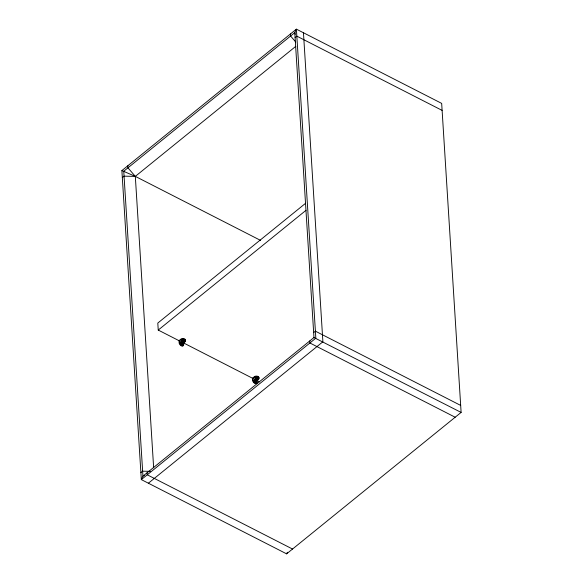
<?xml version="1.0" encoding="UTF-8"?>
<svg xmlns="http://www.w3.org/2000/svg" width="583" height="583" viewBox="0 0 583 583"><rect width="100%" height="100%" fill="white"/><g stroke="black" fill="none" stroke-linecap="round" stroke-linejoin="round"><path stroke-width="0.87" d="M182.894 344.174L180.883 343.278A1.355 0.765 51 0 0 181.932 344.553A1.355 0.765 51 0 0 182.887 344.298L180.621 343.044L180.847 342.746A1.355 0.765 51 0 1 181.801 342.491A1.355 0.765 51 0 1 182.858 343.766L182.661 344.094M256.367 381.719L254.348 380.823A1.355 0.765 51 0 0 255.405 382.098A1.355 0.765 51 0 0 256.36 381.843L254.093 380.59L254.319 380.291A1.355 0.765 51 0 1 255.274 380.036A1.355 0.765 51 0 1 256.323 381.311L256.134 381.639M286.603 553.85L461.117 412.421L441.674 103.395L296.397 29.15L121.883 170.579L141.326 479.605L286.603 553.85L287.332 552.276M184.213 341.346L182.304 340.217A1.355 0.882 -3.6 0 1 183.951 340.21A1.355 0.882 -3.6 0 1 184.308 341.244L181.932 340.224L181.852 340.589A1.355 0.882 -3.6 0 0 182.209 341.623A1.355 0.882 -3.6 0 0 183.856 341.609L183.973 341.266M257.679 378.892L255.769 377.762A1.355 0.882 -3.6 0 1 257.424 377.755A1.355 0.882 -3.6 0 1 257.773 378.79L255.405 377.769L255.318 378.134A1.355 0.882 -3.6 0 0 255.675 379.169A1.355 0.882 -3.6 0 0 257.322 379.154L257.446 378.812M122.321 177.582L124.07 176.168L135.314 176.379L260.601 240.407M295.093 37.567L296.842 36.153L442.118 110.398M295.843 46.29L135.314 176.379L153.65 467.77M305.594 203.285L157.796 323.062L158.241 330.065L179.294 340.829M158.241 330.065L306.039 210.288M179.462 340.836L180.992 339.598A2.74 1.778 -3.6 0 1 184.592 339.423A2.74 1.778 -3.6 0 1 185.139 341.718L183.616 342.957L183.725 344.757A2.74 1.538 51 0 1 181.765 345.5A2.74 1.538 51 0 1 179.579 342.636L179.462 340.836L259.45 381.792M183.142 342.797L185.11 341.201A2.74 1.778 -3.6 0 0 184.556 338.905A2.74 1.778 -3.6 0 0 180.956 339.08L178.996 340.676L179.141 342.993A2.74 1.538 51 0 0 181.08 345.712A2.74 1.538 51 0 0 183.193 345.53M140.882 472.602L142.631 471.188L150.414 471.334M313.654 332.587L315.403 331.173L460.679 405.418M256.615 380.342L257.919 379.278M295.238 34.331L294.787 32.626L313.967 337.535L142.944 476.136L141.326 479.605L315.84 338.176L296.397 29.15L294.787 32.626L123.756 171.227L142.944 476.136L144.504 475.458M148.381 483.212L322.895 341.784L303.452 32.757M121.883 170.579L135.314 176.379L127.947 167.831L127.815 165.769M313.967 337.535L461.117 412.421M455.185 417.231L309.908 342.986L309.777 340.924M181.954 340.479L183.995 341.529M255.42 378.024L257.46 379.074M180.839 342.87L182.88 343.912M254.305 380.415L256.352 381.457M292.535 549.04L147.259 474.802L147.127 472.74M295.698 41.94L290.596 36.022L290.465 33.96M182.639 343.941L182.668 344.48A1.355 0.765 51 0 1 181.714 344.728A1.355 0.765 51 0 1 180.664 343.453L180.635 342.921A1.355 0.765 51 0 1 181.073 342.542M181.583 342.666A1.355 0.765 51 0 1 182.515 343.642M255.325 380.386A1.355 0.765 51 0 0 254.101 380.466L254.13 380.998A1.355 0.765 51 0 0 255.186 382.273A1.355 0.765 51 0 0 256.141 382.025L256.105 381.486A1.355 0.765 51 0 0 255.58 380.619M256.651 379.081A1.355 0.882 -3.6 0 0 257.307 378.899L257.759 378.535A1.355 0.882 -3.6 0 0 257.402 377.493A1.355 0.882 -3.6 0 0 255.755 377.507L255.303 377.871A1.355 0.882 -3.6 0 0 256.294 379.081M256.76 382.659A2.74 1.538 51 0 1 254.793 383.403A2.74 1.538 51 0 1 252.607 380.539L252.461 378.221L254.421 376.625A2.74 1.778 -3.6 0 1 258.029 376.45A2.74 1.778 -3.6 0 1 258.575 378.746M182.027 340.129L181.838 340.326A1.355 0.882 -3.6 0 0 182.195 341.368A1.355 0.882 -3.6 0 0 183.842 341.354L184.294 340.989A1.355 0.882 -3.6 0 0 183.936 339.947A1.355 0.882 -3.6 0 0 182.29 339.962L182.027 340.129M254.458 377.143L252.927 378.382L253.044 380.182A2.74 1.538 51 0 0 255.23 383.046A2.74 1.538 51 0 0 257.198 382.302L257.081 380.502L258.604 379.263A2.74 1.778 -3.6 0 0 258.058 376.968A2.74 1.778 -3.6 0 0 254.458 377.143"/></g></svg>
